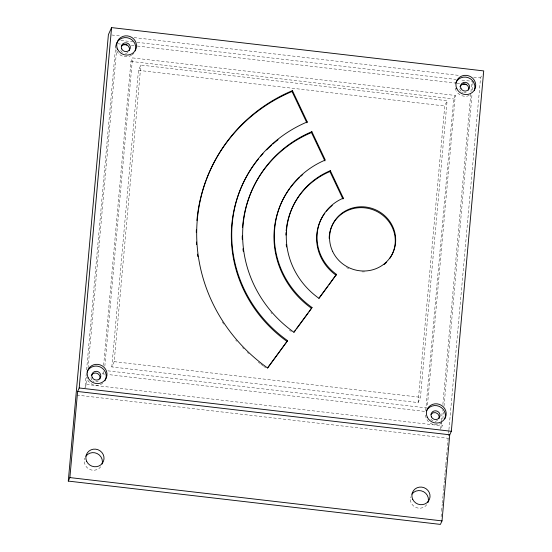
<?xml version="1.0" encoding="UTF-8"?>
<svg xmlns="http://www.w3.org/2000/svg" width="552" height="552" viewBox="0 0 552 552"><rect width="100%" height="100%" fill="white"/><g stroke="black" fill="none" stroke-linecap="round" stroke-linejoin="round"><path stroke-width="0.41" stroke-dasharray="2.76 2.07" d="M86.284 373.366L84.974 387.966L86.56 384.461L87.099 378.451M86.588 369.93L115.768 45.257M88.03 368.143L116.582 50.342M104.583 374.139L102.872 373.939L103.1 371.358M103.638 365.348L130.955 61.403L132.542 57.898L455.276 95.461L427.345 406.279M104.845 366.142L132.542 57.898M111.821 366.921L138.469 70.332L140.857 65.074L447.127 100.726L420.472 397.309L418.085 402.567L111.821 366.921L114.202 361.663L140.857 65.074M418.085 402.567L444.739 105.984L447.127 100.726M455.276 95.461L453.689 98.967L425.606 411.502L108.006 374.532M441.331 421.631L440.634 429.366L442.228 425.854L442.456 423.281M441.407 420.776L442.331 410.467M442.876 404.457L470.89 92.667M470.966 91.811L471.587 84.939L473.174 81.434L460.354 79.943M442.842 418.989L443.463 412.116M444.001 406.099L472.098 93.46M472.408 90.024L473.174 81.434M441.103 516.727L441.565 511.614M441.641 510.759L442.255 503.941M442.331 503.086L442.945 496.269M443.021 495.413L443.635 488.596M443.711 487.74L444.325 480.923M444.401 480.067L445.015 473.25M445.091 472.395L445.699 465.577M445.781 464.722L448.541 434.003M448.617 433.147L448.845 430.574M448.921 429.711L480.537 77.922L482.303 74.03M102.872 373.939L104.459 370.433M111.828 35.011L120.377 36.004M134.067 37.598L460.002 75.534M473.692 77.128L480.537 77.922M120.929 40.434L132.901 41.828M137.172 42.325L456.076 79.447M117.631 43.739L121.054 44.139M131.307 45.333L136.441 45.933M137.296 46.03L456.2 83.145M457.049 83.248L459.616 83.545M130.955 61.403L453.689 98.967M138.469 70.332L444.739 105.984M114.202 361.663L420.472 397.309M107.881 370.827L427.193 407.997M86.56 384.461L442.228 425.854M76.88 395.08L448.155 438.295M127.94 52.426A4.561 4.368 24.4 0 1 124.635 53.337M122.434 52.488A4.561 4.368 24.4 0 1 120.571 49.59M98.422 380.908A4.561 4.368 24.4 0 1 95.116 381.811M93.964 381.529A4.561 4.368 24.4 0 1 92.915 380.97M92.039 380.162A4.561 4.368 24.4 0 1 90.997 376.919M437.626 420.389A4.561 4.368 24.4 0 1 430.249 417.547M466.143 92.495A4.561 4.368 24.4 0 1 463.832 92.819M462.679 92.536A4.561 4.368 24.4 0 1 461.631 91.97M460.761 91.17A4.561 4.368 24.4 0 1 459.768 89.072M426.82 504.694A9.156 8.763 24.4 0 1 415.532 507.274A9.156 8.763 24.4 0 1 410.591 496.828M100.788 466.744A9.156 8.763 24.4 0 1 89.148 469.145A9.156 8.763 24.4 0 1 84.801 458.16M469.221 95.558A9.991 9.563 24.4 0 1 456.435 91.239M456.035 90.487A9.991 9.563 24.4 0 1 455.255 88.058M133.95 52.992A9.991 9.563 24.4 0 1 132.197 54.793M131.514 55.283A9.991 9.563 24.4 0 1 120.867 55.4A9.991 9.563 24.4 0 1 115.941 46.064M102.686 383.274A9.991 9.563 24.4 0 1 86.54 377.057M441.883 422.749A9.991 9.563 24.4 0 1 431.319 423.77A9.991 9.563 24.4 0 1 425.585 414.862M364.555 271.86A33.292 31.871 24.4 0 1 361.946 271.86M348.754 268.651A33.292 31.871 24.4 0 1 346.628 267.568M291.394 331.573A120.86 115.699 24.4 0 1 289.358 330.034M271.984 313.695A120.86 115.699 24.4 0 1 270.887 312.425M265.733 367.798A167.139 160.004 24.4 0 1 263.677 366.286M263 365.776A167.139 160.004 24.4 0 1 260.965 364.216M260.296 363.685A167.139 160.004 24.4 0 1 258.288 362.084M248.607 353.597A167.139 160.004 24.4 0 1 247.365 352.411M243.715 348.788A167.139 160.004 24.4 0 1 242.521 347.56M236.801 341.288A167.139 160.004 24.4 0 1 235.697 340.004M223.739 324.141A167.139 160.004 24.4 0 1 221.842 321.229"/><path stroke-width="0.83" d="M68.282 481.089L108.406 34.61L111.587 27.6L483.718 70.911L451.336 431.284L449.742 434.79L442.007 520.895L440.413 524.4L68.282 481.089L69.876 477.583L77.611 391.471L79.198 387.966L111.587 27.6M206.262 179.745A167.139 160.004 24.4 0 1 292.029 91.501L292.422 90.625L307.25 121.93A131.845 126.222 24.4 0 0 287.592 340.667L267.61 368.108M307.25 121.93L306.85 122.806L292.029 91.501M242.549 227.521A120.86 115.699 24.4 0 1 311.466 132.556L311.859 131.68L325.287 160.032A88.9 85.105 24.4 0 0 312.032 307.512L309.113 311.818M286.157 230.908A76.907 73.63 24.4 0 1 329.923 171.541L330.324 170.665L343.323 198.133A45.947 43.987 24.4 0 0 336.478 274.358L329.033 284.797M343.323 198.133L342.93 199.01L329.923 171.541M287.592 340.667L267.506 367.915A167.139 160.004 24.4 0 1 292.422 90.625M312.032 307.512L293.843 332.187A120.86 115.699 24.4 0 1 311.859 131.68M336.478 274.358L318.856 298.259A76.907 73.63 24.4 0 1 330.324 170.665M293.954 332.38L295.465 330.324M296.479 328.951L308.099 313.184M318.959 298.453L328.026 286.164M123.613 44.436L127.036 44.836M463.038 83.945L466.454 84.339M79.198 387.966L451.336 431.284M77.611 391.471L449.742 434.79M69.876 477.583L442.007 520.895M311.466 132.556L324.887 160.908M121.316 46.327A4.561 4.368 24.4 0 1 129.285 50.605M91.252 375.808A4.561 4.368 24.4 0 1 97.055 373.359A4.561 4.368 24.4 0 1 99.767 379.086M431.002 414.29A4.561 4.368 24.4 0 1 438.964 418.568M459.968 86.809A4.561 4.368 24.4 0 1 465.778 84.366A4.561 4.368 24.4 0 1 468.482 90.086M411.923 494.095A9.156 8.763 24.4 0 1 423.563 491.694A9.156 8.763 24.4 0 1 427.91 502.679M85.891 456.145A9.156 8.763 24.4 0 1 97.18 453.565A9.156 8.763 24.4 0 1 102.12 464.011M455.704 83.111A9.991 9.563 24.4 0 1 468.413 77.749A9.991 9.563 24.4 0 1 474.341 90.28M116.058 45.236A9.991 9.563 24.4 0 1 116.5 43.629M116.831 42.863A9.991 9.563 24.4 0 1 129.61 38.433A9.991 9.563 24.4 0 1 135.143 50.805M86.981 372.103A9.991 9.563 24.4 0 1 100.492 367.094A9.991 9.563 24.4 0 1 104.894 380.783M426.517 410.826A9.991 9.563 24.4 0 1 439.295 406.396A9.991 9.563 24.4 0 1 444.829 418.761M386.607 262.221A33.292 31.871 24.4 0 1 384.137 264.505M329.171 238.436A33.292 31.871 24.4 0 1 371.882 209.374A33.292 31.871 24.4 0 1 389.795 258.357M243.273 251.27A120.86 115.699 24.4 0 1 242.956 248.738M242.287 239.375A120.86 115.699 24.4 0 1 242.231 235.966M286.509 246.944A76.907 73.63 24.4 0 1 286.212 244.419M285.901 235.097A76.907 73.63 24.4 0 1 286.026 232.578M287.192 341.543A131.845 126.222 24.4 0 1 258.584 158.803M260.765 156.202A131.845 126.222 24.4 0 1 263.035 153.649M266.575 149.923A131.845 126.222 24.4 0 1 271.529 145.204M272.805 144.072A131.845 126.222 24.4 0 1 278.035 139.732M197.857 256.673A167.139 160.004 24.4 0 1 197.512 254.106M196.609 244.619A167.139 160.004 24.4 0 1 196.464 242.017M196.298 232.495A167.139 160.004 24.4 0 1 196.353 229.915M196.905 220.524A167.139 160.004 24.4 0 1 205.965 180.538M311.638 308.389A88.9 85.105 24.4 0 1 289.903 188.329M290.414 187.645A88.9 85.105 24.4 0 1 299.591 177.378M300.861 176.198A88.9 85.105 24.4 0 1 302.806 174.494M336.078 275.234A45.947 43.987 24.4 0 1 324.845 213.182M326.363 211.243A45.947 43.987 24.4 0 1 332.249 205.42M412.723 499.36A9.156 8.763 24.4 0 0 428.407 501.188A9.156 8.763 24.4 0 0 421.749 487.119A9.156 8.763 24.4 0 0 412.723 499.36M456.835 88.734A9.991 9.563 24.4 0 0 473.947 90.721A9.991 9.563 24.4 0 0 466.675 75.376A9.991 9.563 24.4 0 0 456.835 88.734M86.698 461.41A9.156 8.763 24.4 0 0 102.382 463.238A9.156 8.763 24.4 0 0 95.717 449.169A9.156 8.763 24.4 0 0 86.698 461.41M88.113 377.727A9.991 9.563 24.4 0 0 105.225 379.721A9.991 9.563 24.4 0 0 97.959 364.375A9.991 9.563 24.4 0 0 88.113 377.727M427.317 417.208A9.991 9.563 24.4 0 0 444.429 419.203A9.991 9.563 24.4 0 0 437.163 403.857A9.991 9.563 24.4 0 0 427.317 417.208M117.631 49.252A9.991 9.563 24.4 0 0 134.743 51.239A9.991 9.563 24.4 0 0 127.477 35.894A9.991 9.563 24.4 0 0 117.631 49.252M92.205 377.423A4.561 4.368 24.4 0 0 100.015 378.334A4.561 4.368 24.4 0 0 96.697 371.323A4.561 4.368 24.4 0 0 92.205 377.423M431.402 416.905A4.561 4.368 24.4 0 0 439.219 417.816A4.561 4.368 24.4 0 0 435.901 410.805A4.561 4.368 24.4 0 0 431.402 416.905M460.92 88.423A4.561 4.368 24.4 0 0 468.731 89.334A4.561 4.368 24.4 0 0 465.412 82.324A4.561 4.368 24.4 0 0 460.92 88.423M121.716 48.942A4.561 4.368 24.4 0 0 129.534 49.852A4.561 4.368 24.4 0 0 126.215 42.849A4.561 4.368 24.4 0 0 121.716 48.942M332.67 251.512A33.292 31.871 24.4 0 0 389.712 258.157A33.292 31.871 24.4 0 0 365.493 207A33.292 31.871 24.4 0 0 332.67 251.512"/></g></svg>
